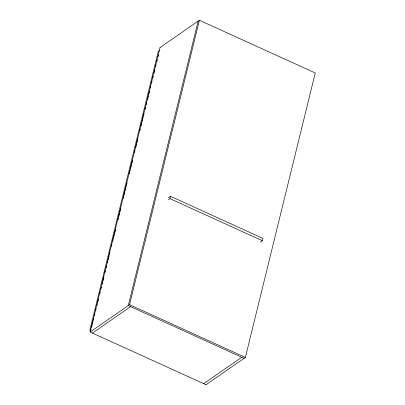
<?xml version="1.0" encoding="UTF-8"?>
<svg xmlns="http://www.w3.org/2000/svg" width="405" height="405" viewBox="0 0 405 405"><rect width="100%" height="100%" fill="white"/><g stroke="black" fill="none" stroke-linecap="round" stroke-linejoin="round"><path stroke-width="0.61" d="M206.013 384.72L90.128 332.029L160.041 47.542M91.616 327.149L92.067 325.311M92.365 324.086L92.968 321.631M93.272 320.406L93.722 318.568M94.476 315.5L94.927 313.662M95.681 310.594L96.132 308.752M96.886 305.689L97.337 303.846M97.64 302.621L98.542 298.941M99.746 294.035L100.202 292.197M100.951 289.13L101.407 287.292M102.156 284.224L102.612 282.386M102.91 281.156L103.817 277.481M105.022 272.575L105.472 270.732M106.226 267.67L106.677 265.827M107.431 262.759L107.882 260.921M108.186 259.696L109.087 256.016M109.391 254.791L109.993 252.335M111.496 246.205L111.947 244.362M112.701 241.299L113.152 239.456M113.456 238.231L114.357 234.551M114.661 233.326L115.562 229.645M117.971 219.834L118.427 217.996M118.726 216.766L119.632 213.091M119.931 211.861L120.837 208.185M123.247 198.369L123.697 196.531M124.001 195.306L124.902 191.626M125.206 190.401L126.107 186.72M126.411 185.495L127.013 183.04M129.271 173.841L130.177 170.161M130.476 168.936L131.382 165.255M131.681 164.03L132.587 160.35M134.541 152.376L134.997 150.538M135.746 147.471L136.652 143.795M136.951 142.565L137.857 138.885M139.816 130.916L140.267 129.073M141.021 126.011L141.922 122.33M142.226 121.105L143.127 117.425M143.431 116.2L144.033 113.744M145.086 109.451L145.537 107.614M146.291 104.546L146.742 102.708M147.496 99.64L148.402 95.96M148.701 94.735L149.607 91.054M150.356 87.986L150.812 86.149M151.561 83.081L152.017 81.243M152.771 78.175L153.222 76.337M153.976 73.27L154.877 69.589M155.631 66.526L156.082 64.684M156.836 61.621L157.287 59.778M158.041 56.715L158.492 54.872M198.146 21.126L128.274 305.583L244.119 358.303M90.128 332.029L129.544 304.702L199.412 20.25L315.257 72.971L245.384 357.428L205.973 384.75M168.394 199.711L169.938 198.642L170.51 196.314L262.926 238.378L262.354 240.702L260.293 242.129M159.995 47.572L199.412 20.25M159.545 50.579L158.279 51.46L89.743 330.48L91.014 329.604M168.45 197.741L170.51 196.314M92.446 333.082L130.592 306.636M203.654 383.697L241.8 357.25M169.938 198.642L262.354 240.702M129.544 304.702L245.384 357.428"/></g></svg>
